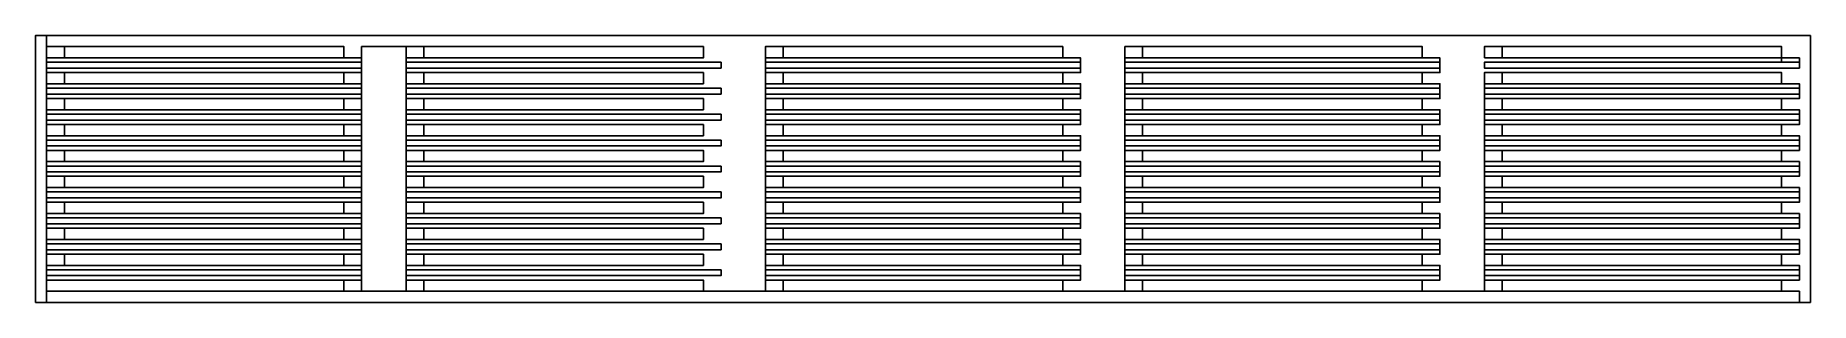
# Model space of a CAD drawing. Header units: inches. Extents: x 0.6 to 10.6, y -0.4 to 1.1.
import ezdxf

# ---------------------------------------------------------------- set-up
doc = ezdxf.new("R2010")
doc.units = ezdxf.units.IN
doc.header["$MEASUREMENT"] = 0

msp = doc.modelspace()

# ---------------------------------------------------------------- linework, layer by layer
msp.add_lwpolyline([(0.622, -0.396), (10.622, -0.396), (10.622, 1.104), (0.622, 1.104)], close=True)
at = {"elevation": 0.062}
for points in [[(0.622, -0.396), (0.685, -0.396), (0.685, 1.104), (0.622, 1.104)], [(0.622, -0.396), (0.685, -0.396), (0.685, 1.104), (0.622, 1.104)], [(0.685, 0.979), (0.785, 0.979), (0.785, 1.042), (0.685, 1.042)], [(0.785, 0.979), (2.36, 0.979), (2.36, 1.042), (0.785, 1.042)], [(2.46, -0.333), (2.71, -0.333), (2.71, 1.042), (2.46, 1.042)], [(2.71, 0.979), (2.81, 0.979), (2.81, 1.042), (2.71, 1.042)], [(2.81, 0.979), (4.385, 0.979), (4.385, 1.042), (2.81, 1.042)], [(4.735, 0.979), (4.835, 0.979), (4.835, 1.042), (4.735, 1.042)], [(4.835, 0.979), (6.41, 0.979), (6.41, 1.042), (4.835, 1.042)], [(6.76, 0.979), (6.86, 0.979), (6.86, 1.042), (6.76, 1.042)], [(8.785, 0.979), (8.885, 0.979), (8.885, 1.042), (8.785, 1.042)], [(0.685, 0.896), (0.685, 0.979), (2.46, 0.979), (2.46, 0.896)], [(6.76, 0.896), (8.535, 0.896), (8.535, 0.979), (6.76, 0.979)], [(0.685, 0.833), (0.785, 0.833), (0.785, 0.896), (0.685, 0.896)], [(0.685, 0.75), (0.685, 0.833), (2.46, 0.833), (2.46, 0.75)], [(0.785, 0.833), (2.36, 0.833), (2.36, 0.896), (0.785, 0.896)], [(2.71, 0.833), (2.81, 0.833), (2.81, 0.896), (2.71, 0.896)], [(2.81, 0.833), (4.385, 0.833), (4.385, 0.896), (2.81, 0.896)], [(4.735, 0.833), (4.835, 0.833), (4.835, 0.896), (4.735, 0.896)], [(4.835, 0.833), (6.41, 0.833), (6.41, 0.896), (4.835, 0.896)], [(6.76, 0.833), (6.86, 0.833), (6.86, 0.896), (6.76, 0.896)], [(6.76, 0.75), (8.535, 0.75), (8.535, 0.833), (6.76, 0.833)], [(8.785, 0.833), (8.885, 0.833), (8.885, 0.896), (8.785, 0.896)], [(8.785, 0.75), (10.56, 0.75), (10.56, 0.833), (8.785, 0.833)], [(0.685, 0.687), (0.785, 0.687), (0.785, 0.75), (0.685, 0.75)], [(0.785, 0.687), (2.36, 0.687), (2.36, 0.75), (0.785, 0.75)], [(2.71, 0.687), (2.81, 0.687), (2.81, 0.75), (2.71, 0.75)], [(2.81, 0.687), (4.385, 0.687), (4.385, 0.75), (2.81, 0.75)], [(4.735, 0.687), (4.835, 0.687), (4.835, 0.75), (4.735, 0.75)], [(4.835, 0.687), (6.41, 0.687), (6.41, 0.75), (4.835, 0.75)], [(6.76, 0.687), (6.86, 0.687), (6.86, 0.75), (6.76, 0.75)], [(8.785, 0.687), (8.885, 0.687), (8.885, 0.75), (8.785, 0.75)], [(0.685, 0.604), (0.685, 0.687), (2.46, 0.687), (2.46, 0.604)], [(0.685, 0.541), (0.785, 0.541), (0.785, 0.604), (0.685, 0.604)], [(0.785, 0.541), (2.36, 0.541), (2.36, 0.604), (0.785, 0.604)], [(2.71, 0.541), (2.81, 0.541), (2.81, 0.604), (2.71, 0.604)], [(2.81, 0.541), (4.385, 0.541), (4.385, 0.604), (2.81, 0.604)], [(4.735, 0.541), (4.835, 0.541), (4.835, 0.604), (4.735, 0.604)], [(4.835, 0.541), (6.41, 0.541), (6.41, 0.604), (4.835, 0.604)], [(6.76, 0.604), (8.535, 0.604), (8.535, 0.687), (6.76, 0.687)], [(6.76, 0.541), (6.86, 0.541), (6.86, 0.604), (6.76, 0.604)], [(8.785, 0.604), (10.56, 0.604), (10.56, 0.687), (8.785, 0.687)], [(8.785, 0.541), (8.885, 0.541), (8.885, 0.604), (8.785, 0.604)], [(0.685, 0.459), (0.685, 0.541), (2.46, 0.541), (2.46, 0.459)], [(6.76, 0.459), (8.535, 0.459), (8.535, 0.541), (6.76, 0.541)], [(8.785, 0.459), (10.56, 0.459), (10.56, 0.541), (8.785, 0.541)], [(0.685, 0.396), (0.785, 0.396), (0.785, 0.459), (0.685, 0.459)], [(0.785, 0.396), (2.36, 0.396), (2.36, 0.459), (0.785, 0.459)], [(2.71, 0.396), (2.81, 0.396), (2.81, 0.459), (2.71, 0.459)], [(2.81, 0.396), (4.385, 0.396), (4.385, 0.459), (2.81, 0.459)], [(4.735, 0.396), (4.835, 0.396), (4.835, 0.459), (4.735, 0.459)], [(4.835, 0.396), (6.41, 0.396), (6.41, 0.459), (4.835, 0.459)], [(6.76, 0.396), (6.86, 0.396), (6.86, 0.459), (6.76, 0.459)], [(8.785, 0.396), (8.885, 0.396), (8.885, 0.459), (8.785, 0.459)], [(0.685, 0.313), (0.685, 0.396), (2.46, 0.396), (2.46, 0.313)], [(0.685, 0.25), (0.785, 0.25), (0.785, 0.313), (0.685, 0.313)], [(0.785, 0.25), (2.36, 0.25), (2.36, 0.313), (0.785, 0.313)], [(2.71, 0.25), (2.81, 0.25), (2.81, 0.313), (2.71, 0.313)], [(2.81, 0.25), (4.385, 0.25), (4.385, 0.313), (2.81, 0.313)], [(4.735, 0.25), (4.835, 0.25), (4.835, 0.313), (4.735, 0.313)], [(4.835, 0.25), (6.41, 0.25), (6.41, 0.313), (4.835, 0.313)], [(6.76, 0.313), (8.535, 0.313), (8.535, 0.396), (6.76, 0.396)], [(6.76, 0.25), (6.86, 0.25), (6.86, 0.313), (6.76, 0.313)], [(8.785, 0.313), (10.56, 0.313), (10.56, 0.396), (8.785, 0.396)], [(8.785, 0.25), (8.885, 0.25), (8.885, 0.313), (8.785, 0.313)], [(0.685, 0.167), (0.685, 0.25), (2.46, 0.25), (2.46, 0.167)], [(6.76, 0.167), (8.535, 0.167), (8.535, 0.25), (6.76, 0.25)], [(8.785, 0.167), (10.56, 0.167), (10.56, 0.25), (8.785, 0.25)], [(0.685, 0.104), (0.785, 0.104), (0.785, 0.167), (0.685, 0.167)], [(0.685, 0.021), (0.685, 0.104), (2.46, 0.104), (2.46, 0.021)], [(0.785, 0.104), (2.36, 0.104), (2.36, 0.167), (0.785, 0.167)], [(2.71, 0.104), (2.81, 0.104), (2.81, 0.167), (2.71, 0.167)], [(2.81, 0.104), (4.385, 0.104), (4.385, 0.167), (2.81, 0.167)], [(4.735, 0.104), (4.835, 0.104), (4.835, 0.167), (4.735, 0.167)], [(4.835, 0.104), (6.41, 0.104), (6.41, 0.167), (4.835, 0.167)], [(6.76, 0.104), (6.86, 0.104), (6.86, 0.167), (6.76, 0.167)], [(6.76, 0.021), (8.535, 0.021), (8.535, 0.104), (6.76, 0.104)], [(8.785, 0.104), (8.885, 0.104), (8.885, 0.167), (8.785, 0.167)], [(8.785, 0.021), (10.56, 0.021), (10.56, 0.104), (8.785, 0.104)], [(0.685, -0.042), (0.785, -0.042), (0.785, 0.021), (0.685, 0.021)], [(0.785, -0.042), (2.36, -0.042), (2.36, 0.021), (0.785, 0.021)], [(2.71, -0.042), (2.81, -0.042), (2.81, 0.021), (2.71, 0.021)], [(2.81, -0.042), (4.385, -0.042), (4.385, 0.021), (2.81, 0.021)], [(4.735, -0.042), (4.835, -0.042), (4.835, 0.021), (4.735, 0.021)], [(4.835, -0.042), (6.41, -0.042), (6.41, 0.021), (4.835, 0.021)], [(6.76, -0.042), (6.86, -0.042), (6.86, 0.021), (6.76, 0.021)], [(8.785, -0.042), (8.885, -0.042), (8.885, 0.021), (8.785, 0.021)], [(0.685, -0.125), (0.685, -0.042), (2.46, -0.042), (2.46, -0.125)], [(6.76, -0.125), (8.535, -0.125), (8.535, -0.042), (6.76, -0.042)], [(8.785, -0.125), (10.56, -0.125), (10.56, -0.042), (8.785, -0.042)], [(0.685, -0.27), (2.46, -0.27), (2.46, -0.188), (0.685, -0.188)], [(0.685, -0.27), (0.685, -0.188), (2.46, -0.188), (2.46, -0.27)], [(0.785, -0.188), (2.36, -0.188), (2.36, -0.125), (0.785, -0.125)], [(2.71, -0.188), (2.81, -0.188), (2.81, -0.125), (2.71, -0.125)], [(2.81, -0.188), (4.385, -0.188), (4.385, -0.125), (2.81, -0.125)], [(4.735, -0.188), (4.835, -0.188), (4.835, -0.125), (4.735, -0.125)], [(4.835, -0.188), (6.41, -0.188), (6.41, -0.125), (4.835, -0.125)], [(6.76, -0.188), (6.86, -0.188), (6.86, -0.125), (6.76, -0.125)], [(6.76, -0.27), (8.535, -0.27), (8.535, -0.188), (6.76, -0.188)], [(8.785, -0.188), (8.885, -0.188), (8.885, -0.125), (8.785, -0.125)], [(8.785, -0.27), (10.56, -0.27), (10.56, -0.188), (8.785, -0.188)], [(2.36, -0.333), (2.46, -0.333), (2.46, -0.27), (2.36, -0.27)], [(2.71, -0.333), (2.81, -0.333), (2.81, -0.27), (2.71, -0.27)], [(2.81, -0.333), (4.385, -0.333), (4.385, -0.27), (2.81, -0.27)], [(4.735, -0.333), (4.835, -0.333), (4.835, -0.27), (4.735, -0.27)], [(4.835, -0.333), (6.41, -0.333), (6.41, -0.27), (4.835, -0.27)], [(6.76, -0.333), (6.86, -0.333), (6.86, -0.27), (6.76, -0.27)], [(8.785, -0.333), (8.885, -0.333), (8.885, -0.27), (8.785, -0.27)], [(0.685, -0.396), (10.56, -0.396), (10.56, -0.333), (0.685, -0.333)], [(0.685, -0.396), (10.56, -0.396), (10.56, -0.333), (0.685, -0.333)]]:
    msp.add_lwpolyline(points, close=True, dxfattribs=at)
at = {"extrusion": (0, 0, -1), "elevation": -0.062}
for points in [[(-6.86, 0.979), (-8.435, 0.979), (-8.435, 1.042), (-6.86, 1.042)], [(-8.885, 0.979), (-10.46, 0.979), (-10.46, 1.042), (-8.885, 1.042)], [(-4.735, 0.896), (-6.51, 0.896), (-6.51, 0.979), (-4.735, 0.979)], [(-4.735, 0.75), (-6.51, 0.75), (-6.51, 0.833), (-4.735, 0.833)], [(-6.86, 0.833), (-8.435, 0.833), (-8.435, 0.896), (-6.86, 0.896)], [(-8.785, 0.775), (-10.56, 0.775), (-10.56, 0.808), (-8.785, 0.808)], [(-8.885, 0.833), (-10.46, 0.833), (-10.46, 0.896), (-8.885, 0.896)], [(-6.86, 0.687), (-8.435, 0.687), (-8.435, 0.75), (-6.86, 0.75)], [(-8.885, 0.687), (-10.46, 0.687), (-10.46, 0.75), (-8.885, 0.75)], [(-4.735, 0.604), (-6.51, 0.604), (-6.51, 0.687), (-4.735, 0.687)], [(-6.86, 0.541), (-8.435, 0.541), (-8.435, 0.604), (-6.86, 0.604)], [(-8.785, 0.629), (-10.56, 0.629), (-10.56, 0.662), (-8.785, 0.662)], [(-8.885, 0.541), (-10.46, 0.541), (-10.46, 0.604), (-8.885, 0.604)], [(-4.735, 0.459), (-6.51, 0.459), (-6.51, 0.541), (-4.735, 0.541)], [(-8.785, 0.484), (-10.56, 0.484), (-10.56, 0.516), (-8.785, 0.516)], [(-6.86, 0.396), (-8.435, 0.396), (-8.435, 0.459), (-6.86, 0.459)], [(-8.885, 0.396), (-10.46, 0.396), (-10.46, 0.459), (-8.885, 0.459)], [(-4.735, 0.313), (-6.51, 0.313), (-6.51, 0.396), (-4.735, 0.396)], [(-6.86, 0.25), (-8.435, 0.25), (-8.435, 0.313), (-6.86, 0.313)], [(-8.785, 0.338), (-10.56, 0.338), (-10.56, 0.371), (-8.785, 0.371)], [(-8.885, 0.25), (-10.46, 0.25), (-10.46, 0.313), (-8.885, 0.313)], [(-2.46, 0.225), (-0.685, 0.225), (-0.685, 0.192), (-2.46, 0.192)], [(-4.735, 0.167), (-6.51, 0.167), (-6.51, 0.25), (-4.735, 0.25)], [(-8.785, 0.192), (-10.56, 0.192), (-10.56, 0.225), (-8.785, 0.225)], [(-4.735, 0.021), (-6.51, 0.021), (-6.51, 0.104), (-4.735, 0.104)], [(-6.86, 0.104), (-8.435, 0.104), (-8.435, 0.167), (-6.86, 0.167)], [(-8.885, 0.104), (-10.46, 0.104), (-10.46, 0.167), (-8.885, 0.167)], [(-6.86, -0.042), (-8.435, -0.042), (-8.435, 0.021), (-6.86, 0.021)], [(-8.785, 0.046), (-10.56, 0.046), (-10.56, 0.079), (-8.785, 0.079)], [(-8.885, -0.042), (-10.46, -0.042), (-10.46, 0.021), (-8.885, 0.021)], [(-4.735, -0.125), (-6.51, -0.125), (-6.51, -0.042), (-4.735, -0.042)], [(-8.785, -0.1), (-10.56, -0.1), (-10.56, -0.067), (-8.785, -0.067)], [(-4.735, -0.27), (-6.51, -0.27), (-6.51, -0.188), (-4.735, -0.188)], [(-6.86, -0.188), (-8.435, -0.188), (-8.435, -0.125), (-6.86, -0.125)], [(-8.885, -0.188), (-10.46, -0.188), (-10.46, -0.125), (-8.885, -0.125)], [(-8.535, -0.213), (-6.76, -0.213), (-6.76, -0.245), (-8.535, -0.245)], [(-6.86, -0.333), (-8.435, -0.333), (-8.435, -0.27), (-6.86, -0.27)], [(-8.785, -0.245), (-10.56, -0.245), (-10.56, -0.213), (-8.785, -0.213)], [(-8.885, -0.333), (-10.46, -0.333), (-10.46, -0.27), (-8.885, -0.27)]]:
    msp.add_lwpolyline(points, close=True, dxfattribs=at)
at = {"extrusion": (0, 0, -1)}
for points in [[(-2.46, 0.954), (-0.685, 0.954), (-0.685, 0.921), (-2.46, 0.921)], [(-4.485, 0.954), (-2.71, 0.954), (-2.71, 0.921), (-4.485, 0.921)], [(-6.51, 0.954), (-4.735, 0.954), (-4.735, 0.921), (-6.51, 0.921)], [(-8.535, 0.954), (-6.76, 0.954), (-6.76, 0.921), (-8.535, 0.921)], [(-10.56, 0.954), (-10.56, 0.921), (-8.785, 0.921), (-8.785, 0.954)], [(-10.46, 0.979), (-10.56, 0.979), (-10.56, 0.954), (-10.46, 0.954)], [(-2.46, 0.808), (-0.685, 0.808), (-0.685, 0.775), (-2.46, 0.775)], [(-4.485, 0.808), (-2.71, 0.808), (-2.71, 0.775), (-4.485, 0.775)], [(-6.51, 0.808), (-4.735, 0.808), (-4.735, 0.775), (-6.51, 0.775)], [(-8.535, 0.808), (-6.76, 0.808), (-6.76, 0.775), (-8.535, 0.775)], [(-2.46, 0.662), (-0.685, 0.662), (-0.685, 0.629), (-2.46, 0.629)], [(-4.485, 0.662), (-2.71, 0.662), (-2.71, 0.629), (-4.485, 0.629)], [(-6.51, 0.662), (-4.735, 0.662), (-4.735, 0.629), (-6.51, 0.629)], [(-8.535, 0.662), (-6.76, 0.662), (-6.76, 0.629), (-8.535, 0.629)], [(-2.46, 0.516), (-0.685, 0.516), (-0.685, 0.484), (-2.46, 0.484)], [(-4.485, 0.516), (-2.71, 0.516), (-2.71, 0.484), (-4.485, 0.484)], [(-6.51, 0.516), (-4.735, 0.516), (-4.735, 0.484), (-6.51, 0.484)], [(-8.535, 0.516), (-6.76, 0.516), (-6.76, 0.484), (-8.535, 0.484)], [(-2.46, 0.371), (-0.685, 0.371), (-0.685, 0.338), (-2.46, 0.338)], [(-4.485, 0.371), (-2.71, 0.371), (-2.71, 0.338), (-4.485, 0.338)], [(-6.51, 0.371), (-4.735, 0.371), (-4.735, 0.338), (-6.51, 0.338)], [(-8.535, 0.371), (-6.76, 0.371), (-6.76, 0.338), (-8.535, 0.338)], [(-4.485, 0.225), (-2.71, 0.225), (-2.71, 0.192), (-4.485, 0.192)], [(-6.51, 0.225), (-4.735, 0.225), (-4.735, 0.192), (-6.51, 0.192)], [(-8.535, 0.225), (-6.76, 0.225), (-6.76, 0.192), (-8.535, 0.192)], [(-2.46, 0.079), (-0.685, 0.079), (-0.685, 0.046), (-2.46, 0.046)], [(-4.485, 0.079), (-2.71, 0.079), (-2.71, 0.046), (-4.485, 0.046)], [(-6.51, 0.079), (-4.735, 0.079), (-4.735, 0.046), (-6.51, 0.046)], [(-8.535, 0.079), (-6.76, 0.079), (-6.76, 0.046), (-8.535, 0.046)], [(-2.46, -0.067), (-0.685, -0.067), (-0.685, -0.1), (-2.46, -0.1)], [(-4.485, -0.067), (-2.71, -0.067), (-2.71, -0.1), (-4.485, -0.1)], [(-6.51, -0.067), (-4.735, -0.067), (-4.735, -0.1), (-6.51, -0.1)], [(-8.535, -0.067), (-6.76, -0.067), (-6.76, -0.1), (-8.535, -0.1)], [(-2.46, -0.213), (-0.685, -0.213), (-0.685, -0.245), (-2.46, -0.245)], [(-4.485, -0.213), (-2.71, -0.213), (-2.71, -0.245), (-4.485, -0.245)], [(-6.51, -0.213), (-4.735, -0.213), (-4.735, -0.245), (-6.51, -0.245)]]:
    msp.add_lwpolyline(points, close=True, dxfattribs=at)

doc.saveas('drawing.dxf')
